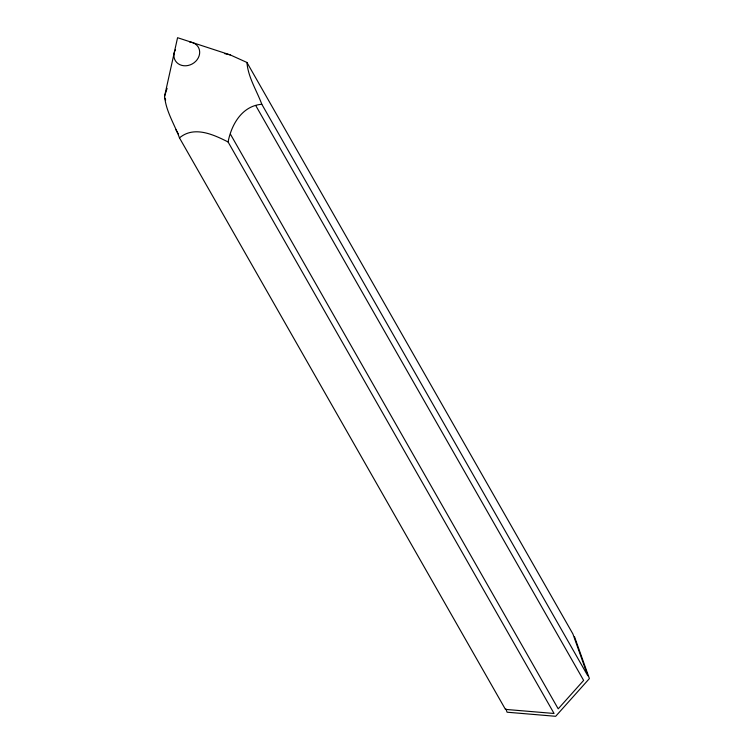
<?xml version="1.0" encoding="UTF-8"?>
<svg xmlns="http://www.w3.org/2000/svg" width="754" height="754" viewBox="0 0 754 754"><rect width="100%" height="100%" fill="white"/><g stroke="black" fill="none" stroke-linecap="round" stroke-linejoin="round"><path stroke-width="1.13" d="M179.48 137.888C194.032 125.55 213.533 134.57 228.085 141.978L554.058 713.472L505.453 709.391L179.48 137.888C174.41 124.127 165.757 110.97 164.608 96.088L177.567 37.7L230.224 54.901L246.935 62.459L572.908 633.954L587.781 675.763L261.808 104.259C256.728 90.499 248.085 77.342 246.935 62.459M164.608 96.088L167.105 88.359M228.085 141.978C231.459 124.41 242.138 105.843 261.808 104.259M224.598 53.6L230.224 54.901M255.964 105.937L583.634 680.4L558.205 708.835L230.535 134.372M164.74 98.265L165.673 99.905M175.955 129.782L178.293 133.882M574.52 636.781L589.392 678.581L555.67 716.3L507.065 712.21L505.896 708.911M189.612 41.988A13.327 11.442 -29.7 0 1 199.084 55.956A13.327 11.442 -29.7 0 1 181.837 65.391A13.327 11.442 -29.7 0 1 175.371 49.773"/></g></svg>
